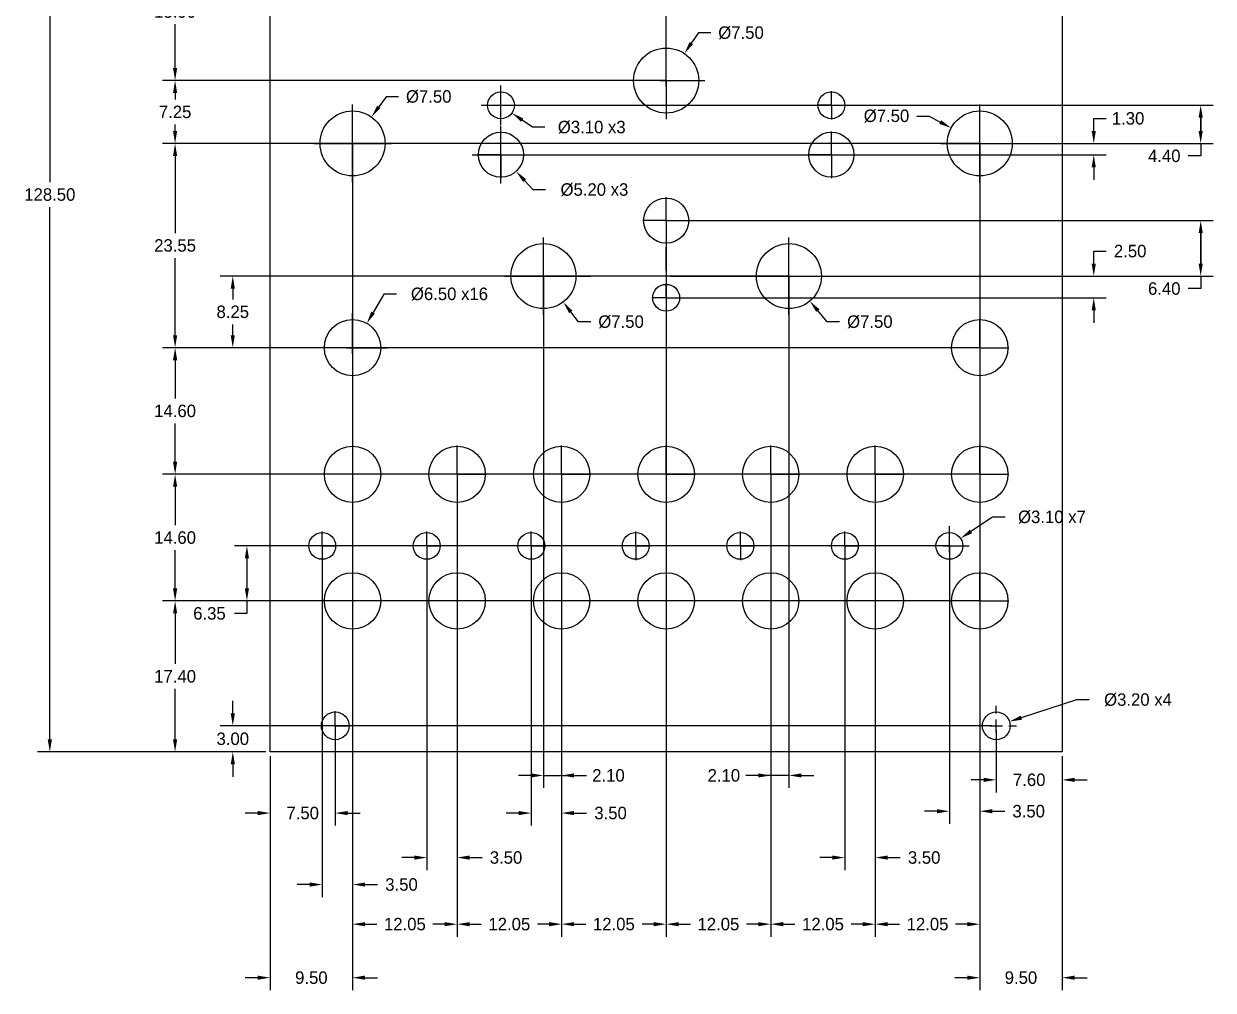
# Model space of a CAD drawing. Header units: millimetres. Extents: x -28 to 109, y -27 to 163.
# Drawn here: x -28.4 to 108.7, y -27.5 to 83.9 of the extents above; entities that cross this region are included whole.
import ezdxf

# ---------------------------------------------------------------- set-up
doc = ezdxf.new("R2010")
doc.units = ezdxf.units.MM
doc.header["$MEASUREMENT"] = 0
doc.header["$PDSIZE"] = -5
doc.layers.add('Dimensions', color=1, linetype='Continuous')
doc.layers.add('Panel', color=7, linetype='Continuous')
doc.dimstyles.get("Standard").update_dxf_attribs({"dimscale": 8, "dimtxt": 0.18, "dimasz": 0.18, "dimexe": 0.18, "dimexo": 0.0625, "dimgap": 0.09, "dimtad": 0, "dimtih": 1, "dimtoh": 1, "dimzin": 0, "dimdsep": 46, "dimtxsty": 'Standard', "dimcen": -0.09, "dimadec": 0, "dimazin": 0, "dimtfac": 1, "dimtdec": 4, "dimtofl": 0, "dimtmove": 0, "dimatfit": 3, "dimfxl": 1, "dimtolj": 1, "dimtzin": 0, "dimarcsym": 0})

# ---------------------------------------------------------------- blocks, each defined once
blk = doc.blocks.new('*D288')
at = {"layer": 'Defpoints', "color": 0}
for p in [(9.5, 70.15), (21.55, 32), (21.55, -19.87)]:
    blk.add_point(p, dxfattribs=at)
at = {"layer": 'Dimensions', "color": 0, "lineweight": -2}
for p, q in [((9.5, 69.65), (9.5, -21.31)), ((21.55, 31.5), (21.55, -21.31)), ((10.94, -19.87), (12.29, -19.87)), ((20.11, -19.87), (18.77, -19.87))]:
    blk.add_line(p, q, dxfattribs=at)
at = {"layer": 'Dimensions', "color": 0}
for points in [[(10.94, -19.63), (10.94, -20.11), (9.5, -19.87)], [(20.11, -20.11), (20.11, -19.63), (21.55, -19.87)]]:
    blk.add_solid(points, dxfattribs=at)
at = {"layer": 'Dimensions', "color": 0, "insert": (15.53, -19.87), "char_height": 1.44, "attachment_point": 5}
blk.add_mtext('\\A1;12.05', dxfattribs=at)
blk = doc.blocks.new('*D293')
at = {"layer": 'Defpoints', "color": 0}
for p in [(81.8, 70.15), (69.75, 31.5), (81.8, -19.87)]:
    blk.add_point(p, dxfattribs=at)
at = {"layer": 'Dimensions', "color": 0, "lineweight": -2}
for p, q in [((81.8, 69.65), (81.8, -21.31)), ((69.75, 31), (69.75, -21.31)), ((71.19, -19.87), (72.54, -19.87)), ((80.36, -19.87), (79.02, -19.87))]:
    blk.add_line(p, q, dxfattribs=at)
at = {"layer": 'Dimensions', "color": 0}
for points in [[(71.19, -19.63), (71.19, -20.11), (69.75, -19.87)], [(80.36, -20.11), (80.36, -19.63), (81.8, -19.87)]]:
    blk.add_solid(points, dxfattribs=at)
at = {"layer": 'Dimensions', "color": 0, "insert": (75.78, -19.87), "char_height": 1.44, "attachment_point": 5}
blk.add_mtext('\\A1;12.05', dxfattribs=at)
blk = doc.blocks.new('*D295')
at = {"layer": 'Defpoints', "color": 0}
for p in [(21.55, 32), (18.05, 23.75), (21.55, -12.19)]:
    blk.add_point(p, dxfattribs=at)
at = {"layer": 'Dimensions', "color": 0, "lineweight": -2}
for p, q in [((21.55, 31.5), (21.55, -13.63)), ((18.05, 23.25), (18.05, -13.63)), ((16.61, -12.19), (15.17, -12.19)), ((22.99, -12.19), (24.43, -12.19))]:
    blk.add_line(p, q, dxfattribs=at)
at = {"layer": 'Dimensions', "color": 0}
for points in [[(16.61, -12.43), (16.61, -11.95), (18.05, -12.19)], [(22.99, -11.95), (22.99, -12.43), (21.55, -12.19)]]:
    blk.add_solid(points, dxfattribs=at)
at = {"layer": 'Dimensions', "color": 0, "insert": (27.19, -12.19), "char_height": 1.44, "attachment_point": 5}
blk.add_mtext('\\A1;3.50', dxfattribs=at)
blk = doc.blocks.new('*D296')
at = {"layer": 'Defpoints', "color": 0}
for p in [(30.1, 23.75), (33.6, 17.4), (33.6, -7.06)]:
    blk.add_point(p, dxfattribs=at)
at = {"layer": 'Dimensions', "color": 0, "lineweight": -2}
for p, q in [((30.1, 23.25), (30.1, -8.5)), ((33.6, 16.9), (33.6, -8.5)), ((28.66, -7.06), (27.22, -7.06)), ((35.04, -7.06), (36.48, -7.06))]:
    blk.add_line(p, q, dxfattribs=at)
at = {"layer": 'Dimensions', "color": 0}
for points in [[(28.66, -7.3), (28.66, -6.82), (30.1, -7.06)], [(35.04, -6.82), (35.04, -7.3), (33.6, -7.06)]]:
    blk.add_solid(points, dxfattribs=at)
at = {"layer": 'Dimensions', "color": 0, "insert": (39.24, -7.06), "char_height": 1.44, "attachment_point": 5}
blk.add_mtext('\\A1;3.50', dxfattribs=at)
blk = doc.blocks.new('*D299')
at = {"layer": 'Defpoints', "color": 0}
for p in [(69.75, 32), (66.25, 23.75), (69.75, -12.19)]:
    blk.add_point(p, dxfattribs=at)
at = {"layer": 'Dimensions', "color": 0, "lineweight": -2}
for p, q in [((69.75, 31.5), (69.75, -13.63)), ((66.25, 23.25), (66.25, -13.63)), ((64.81, -12.19), (63.37, -12.19)), ((71.19, -12.19), (72.63, -12.19))]:
    blk.add_line(p, q, dxfattribs=at)
at = {"layer": 'Dimensions', "color": 0}
for points in [[(64.81, -12.43), (64.81, -11.95), (66.25, -12.19)], [(71.19, -11.95), (71.19, -12.43), (69.75, -12.19)]]:
    blk.add_solid(points, dxfattribs=at)
at = {"layer": 'Dimensions', "color": 0, "insert": (75.39, -12.19), "char_height": 1.44, "attachment_point": 5}
blk.add_mtext('\\A1;3.50', dxfattribs=at)
blk = doc.blocks.new('*D300')
at = {"layer": 'Defpoints', "color": 0}
for p in [(78.3, 23.75), (81.8, 0), (81.8, -6.85)]:
    blk.add_point(p, dxfattribs=at)
at = {"layer": 'Dimensions', "color": 0, "lineweight": -2}
for p, q in [((78.3, 23.25), (78.3, -8.29)), ((81.8, -0.5), (81.8, -8.29)), ((76.86, -6.85), (75.42, -6.85)), ((83.24, -6.85), (84.68, -6.85))]:
    blk.add_line(p, q, dxfattribs=at)
at = {"layer": 'Dimensions', "color": 0}
for points in [[(76.86, -7.09), (76.86, -6.61), (78.3, -6.85)], [(83.24, -6.61), (83.24, -7.09), (81.8, -6.85)]]:
    blk.add_solid(points, dxfattribs=at)
at = {"layer": 'Dimensions', "color": 0, "insert": (87.44, -6.85), "char_height": 1.44, "attachment_point": 5}
blk.add_mtext('\\A1;3.50', dxfattribs=at)
blk = doc.blocks.new('*D301')
at = {"layer": 'Defpoints', "color": 0}
for p in [(7.5, 3), (0, 0), (7.5, -7.06)]:
    blk.add_point(p, dxfattribs=at)
at = {"layer": 'Dimensions', "color": 0, "lineweight": -2}
for p, q in [((7.5, 2.5), (7.5, -8.5)), ((0, -0.5), (0, -8.5)), ((-1.44, -7.06), (-2.88, -7.06)), ((8.94, -7.06), (10.38, -7.06))]:
    blk.add_line(p, q, dxfattribs=at)
at = {"layer": 'Dimensions', "color": 0}
for points in [[(-1.44, -7.3), (-1.44, -6.82), (0, -7.06)], [(8.94, -6.82), (8.94, -7.3), (7.5, -7.06)]]:
    blk.add_solid(points, dxfattribs=at)
at = {"layer": 'Dimensions', "color": 0, "insert": (3.75, -7.06), "char_height": 1.44, "attachment_point": 5}
blk.add_mtext('\\A1;7.50', dxfattribs=at)
blk = doc.blocks.new('*D302')
at = {"layer": 'Defpoints', "color": 0}
for p in [(83.7, 3), (91.3, 0), (91.3, -3.23)]:
    blk.add_point(p, dxfattribs=at)
at = {"layer": 'Dimensions', "color": 0, "lineweight": -2}
for p, q in [((83.7, 2.5), (83.7, -4.67)), ((91.3, -0.5), (91.3, -4.67)), ((82.26, -3.23), (80.82, -3.23)), ((92.74, -3.23), (94.18, -3.23))]:
    blk.add_line(p, q, dxfattribs=at)
at = {"layer": 'Dimensions', "color": 0}
for points in [[(82.26, -3.47), (82.26, -2.99), (83.7, -3.23)], [(92.74, -2.99), (92.74, -3.47), (91.3, -3.23)]]:
    blk.add_solid(points, dxfattribs=at)
at = {"layer": 'Dimensions', "color": 0, "insert": (87.5, -3.23), "char_height": 1.44, "attachment_point": 5}
blk.add_mtext('\\A1;7.60', dxfattribs=at)
blk = doc.blocks.new('*D303')
at = {"layer": 'Defpoints', "color": 0}
for p in [(-4.31, 3), (83.7, 3), (0, 0)]:
    blk.add_point(p, dxfattribs=at)
at = {"layer": 'Dimensions', "color": 0, "lineweight": -2}
for p, q in [((-4.31, 4.44), (-4.31, 5.88)), ((83.2, 3), (-5.75, 3)), ((-0.5, 0), (-5.75, 0)), ((-4.31, -1.44), (-4.31, -2.88))]:
    blk.add_line(p, q, dxfattribs=at)
at = {"layer": 'Dimensions', "color": 0}
for points in [[(-4.55, 4.44), (-4.07, 4.44), (-4.31, 3)], [(-4.07, -1.44), (-4.55, -1.44), (-4.31, 0)]]:
    blk.add_solid(points, dxfattribs=at)
at = {"layer": 'Dimensions', "color": 0, "insert": (-4.31, 1.5), "char_height": 1.44, "attachment_point": 5}
blk.add_mtext('\\A1;3.00', dxfattribs=at)
blk = doc.blocks.new('*D304')
at = {"layer": 'Defpoints', "color": 0}
for p in [(81.8, 17.4), (-10.96, 0), (0, 0)]:
    blk.add_point(p, dxfattribs=at)
at = {"layer": 'Dimensions', "color": 0, "lineweight": -2}
for p, q in [((81.3, 17.4), (-12.4, 17.4)), ((-10.96, 15.96), (-10.96, 10.14)), ((-10.96, 1.44), (-10.96, 7.26)), ((-0.5, 0), (-12.4, 0))]:
    blk.add_line(p, q, dxfattribs=at)
at = {"layer": 'Dimensions', "color": 0}
for points in [[(-10.72, 15.96), (-11.2, 15.96), (-10.96, 17.4)], [(-11.2, 1.44), (-10.72, 1.44), (-10.96, 0)]]:
    blk.add_solid(points, dxfattribs=at)
at = {"layer": 'Dimensions', "color": 0, "insert": (-10.96, 8.7), "char_height": 1.44, "attachment_point": 5}
blk.add_mtext('\\A1;17.40', dxfattribs=at)
blk = doc.blocks.new('*D305')
at = {"layer": 'Defpoints', "color": 0}
for p in [(78.3, 23.75), (-2.68, 17.4), (81.8, 17.4)]:
    blk.add_point(p, dxfattribs=at)
at = {"layer": 'Dimensions', "color": 0, "lineweight": -2}
for p, q in [((77.8, 23.75), (-4.12, 23.75)), ((-2.68, 22.31), (-2.68, 18.84)), ((81.3, 17.4), (-4.12, 17.4)), ((-2.68, 17.4), (-2.68, 15.96)), ((-2.68, 15.96), (-4.12, 15.96))]:
    blk.add_line(p, q, dxfattribs=at)
at = {"layer": 'Dimensions', "color": 0}
for points in [[(-2.44, 22.31), (-2.92, 22.31), (-2.68, 23.75)], [(-2.92, 18.84), (-2.44, 18.84), (-2.68, 17.4)]]:
    blk.add_solid(points, dxfattribs=at)
at = {"layer": 'Dimensions', "color": 0, "insert": (-7, 15.96), "char_height": 1.44, "attachment_point": 5}
blk.add_mtext('\\A1;6.35', dxfattribs=at)
blk = doc.blocks.new('*D306')
at = {"layer": 'Defpoints', "color": 0}
for p in [(-10.96, 32), (81.8, 32), (81.8, 17.4)]:
    blk.add_point(p, dxfattribs=at)
at = {"layer": 'Dimensions', "color": 0, "lineweight": -2}
for p, q in [((81.3, 32), (-12.4, 32)), ((-10.96, 30.56), (-10.96, 26.14)), ((-10.96, 18.84), (-10.96, 23.26)), ((81.3, 17.4), (-12.4, 17.4))]:
    blk.add_line(p, q, dxfattribs=at)
at = {"layer": 'Dimensions', "color": 0}
for points in [[(-10.72, 30.56), (-11.2, 30.56), (-10.96, 32)], [(-11.2, 18.84), (-10.72, 18.84), (-10.96, 17.4)]]:
    blk.add_solid(points, dxfattribs=at)
at = {"layer": 'Dimensions', "color": 0, "insert": (-10.96, 24.7), "char_height": 1.44, "attachment_point": 5}
blk.add_mtext('\\A1;14.60', dxfattribs=at)
blk = doc.blocks.new('*D307')
at = {"layer": 'Defpoints', "color": 0}
for p in [(-10.96, 46.6), (81.8, 46.6), (81.8, 32)]:
    blk.add_point(p, dxfattribs=at)
at = {"layer": 'Dimensions', "color": 0, "lineweight": -2}
for p, q in [((81.3, 46.6), (-12.4, 46.6)), ((-10.96, 45.16), (-10.96, 40.74)), ((-10.96, 33.44), (-10.96, 37.86)), ((81.3, 32), (-12.4, 32))]:
    blk.add_line(p, q, dxfattribs=at)
at = {"layer": 'Dimensions', "color": 0}
for points in [[(-10.72, 45.16), (-11.2, 45.16), (-10.96, 46.6)], [(-11.2, 33.44), (-10.72, 33.44), (-10.96, 32)]]:
    blk.add_solid(points, dxfattribs=at)
at = {"layer": 'Dimensions', "color": 0, "insert": (-10.96, 39.3), "char_height": 1.44, "attachment_point": 5}
blk.add_mtext('\\A1;14.60', dxfattribs=at)
blk = doc.blocks.new('*D308')
at = {"layer": 'Defpoints', "color": 0}
for p in [(57.7, 54.85), (-4.31, 46.6), (81.8, 46.6)]:
    blk.add_point(p, dxfattribs=at)
at = {"layer": 'Dimensions', "color": 0, "lineweight": -2}
for p, q in [((57.2, 54.85), (-5.75, 54.85)), ((-4.31, 53.41), (-4.31, 52.16)), ((-4.31, 48.04), (-4.31, 49.28)), ((81.3, 46.6), (-5.75, 46.6))]:
    blk.add_line(p, q, dxfattribs=at)
at = {"layer": 'Dimensions', "color": 0}
for points in [[(-4.07, 53.41), (-4.55, 53.41), (-4.31, 54.85)], [(-4.55, 48.04), (-4.07, 48.04), (-4.31, 46.6)]]:
    blk.add_solid(points, dxfattribs=at)
at = {"layer": 'Dimensions', "color": 0, "insert": (-4.31, 50.73), "char_height": 1.44, "attachment_point": 5}
blk.add_mtext('\\A1;8.25', dxfattribs=at)
blk = doc.blocks.new('*D309')
at = {"layer": 'Defpoints', "color": 0}
for p in [(81.8, 70.15), (-10.96, 46.6), (81.8, 46.6)]:
    blk.add_point(p, dxfattribs=at)
at = {"layer": 'Dimensions', "color": 0, "lineweight": -2}
for p, q in [((81.3, 70.15), (-12.4, 70.15)), ((-10.96, 68.71), (-10.96, 59.81)), ((-10.96, 48.04), (-10.96, 56.94)), ((81.3, 46.6), (-12.4, 46.6))]:
    blk.add_line(p, q, dxfattribs=at)
at = {"layer": 'Dimensions', "color": 0}
for points in [[(-10.72, 68.71), (-11.2, 68.71), (-10.96, 70.15)], [(-11.2, 48.04), (-10.72, 48.04), (-10.96, 46.6)]]:
    blk.add_solid(points, dxfattribs=at)
at = {"layer": 'Dimensions', "color": 0, "insert": (-10.96, 58.38), "char_height": 1.44, "attachment_point": 5}
blk.add_mtext('\\A1;23.55', dxfattribs=at)
blk = doc.blocks.new('*D334')
at = {"layer": 'Defpoints', "color": 0}
for p in [(45.65, 77.4), (-10.96, 70.15), (81.8, 70.15)]:
    blk.add_point(p, dxfattribs=at)
at = {"layer": 'Dimensions', "color": 0, "lineweight": -2}
for p, q in [((45.15, 77.4), (-12.4, 77.4)), ((-10.96, 75.96), (-10.96, 75.22)), ((-10.96, 71.59), (-10.96, 72.34)), ((81.3, 70.15), (-12.4, 70.15))]:
    blk.add_line(p, q, dxfattribs=at)
at = {"layer": 'Dimensions', "color": 0}
for points in [[(-10.72, 75.96), (-11.2, 75.96), (-10.96, 77.4)], [(-11.2, 71.59), (-10.72, 71.59), (-10.96, 70.15)]]:
    blk.add_solid(points, dxfattribs=at)
at = {"layer": 'Dimensions', "color": 0, "insert": (-10.96, 73.78), "char_height": 1.44, "attachment_point": 5}
blk.add_mtext('\\A1;7.25', dxfattribs=at)
blk = doc.blocks.new('*D344')
at = {"layer": 'Defpoints', "color": 0}
for p in [(-25.4, 128.5), (0, 128.5), (0, 0)]:
    blk.add_point(p, dxfattribs=at)
at = {"layer": 'Dimensions', "color": 0, "lineweight": -2}
for p, q in [((-0.5, 128.5), (-26.84, 128.5)), ((-25.4, 127.06), (-25.4, 65.69)), ((-25.4, 1.44), (-25.4, 62.81)), ((-0.5, 0), (-26.84, 0))]:
    blk.add_line(p, q, dxfattribs=at)
at = {"layer": 'Dimensions', "color": 0}
for points in [[(-25.16, 127.06), (-25.64, 127.06), (-25.4, 128.5)], [(-25.64, 1.44), (-25.16, 1.44), (-25.4, 0)]]:
    blk.add_solid(points, dxfattribs=at)
at = {"layer": 'Dimensions', "color": 0, "insert": (-25.4, 64.25), "char_height": 1.44, "attachment_point": 5}
blk.add_mtext('\\A1;128.50', dxfattribs=at)
blk = doc.blocks.new('*D363')
at = {"layer": 'Defpoints', "color": 0}
for p in [(11.14, 49.41), (7.86, 43.79)]:
    blk.add_point(p, dxfattribs=at)
at = {"layer": 'Dimensions', "color": 0, "lineweight": -2}
for p, q in [((13.11, 52.78), (11.86, 50.65)), ((14.55, 52.78), (13.11, 52.78))]:
    blk.add_line(p, q, dxfattribs=at)
at = {"layer": 'Dimensions', "color": 0}
for p, q in [((9.5, 48.04), (9.5, 50.57)), ((9.5, 45.88), (9.5, 47.32)), ((8.06, 46.6), (5.53, 46.6)), ((8.78, 46.6), (10.22, 46.6)), ((10.94, 46.6), (13.47, 46.6)), ((9.5, 45.16), (9.5, 42.63))]:
    blk.add_line(p, q, dxfattribs=at)
blk.add_solid([(11.66, 50.77), (12.07, 50.53), (11.14, 49.41)], dxfattribs=at)
at = {"layer": 'Dimensions', "color": 0, "insert": (20.67, 52.78), "char_height": 1.44, "attachment_point": 5}
blk.add_mtext('\\A1;%%c6.50 x16', dxfattribs=at)
blk = doc.blocks.new('*D364')
at = {"layer": 'Defpoints', "color": 0}
for p in [(79.59, 24.61), (77.01, 22.89)]:
    blk.add_point(p, dxfattribs=at)
at = {"layer": 'Dimensions', "color": 0, "lineweight": -2}
for p, q in [((83.28, 27.07), (80.79, 25.41)), ((84.72, 27.07), (83.28, 27.07))]:
    blk.add_line(p, q, dxfattribs=at)
at = {"layer": 'Dimensions', "color": 0}
for p, q in [((78.3, 25.19), (78.3, 26.02)), ((76.86, 23.75), (76.03, 23.75)), ((77.58, 23.75), (79.02, 23.75)), ((78.3, 23.03), (78.3, 24.47)), ((79.74, 23.75), (80.57, 23.75)), ((78.3, 22.31), (78.3, 21.48))]:
    blk.add_line(p, q, dxfattribs=at)
blk.add_solid([(80.66, 25.61), (80.92, 25.21), (79.59, 24.61)], dxfattribs=at)
at = {"layer": 'Dimensions', "color": 0, "insert": (90.12, 27.07), "char_height": 1.44, "attachment_point": 5}
blk.add_mtext('\\A1;%%c3.10 x7', dxfattribs=at)
blk = doc.blocks.new('*D368')
at = {"layer": 'Defpoints', "color": 0}
for p in [(85.22, 3.49), (82.18, 2.51)]:
    blk.add_point(p, dxfattribs=at)
at = {"layer": 'Dimensions', "color": 0, "lineweight": -2}
for p, q in [((92.96, 6), (86.59, 3.94)), ((94.4, 6), (92.96, 6))]:
    blk.add_line(p, q, dxfattribs=at)
at = {"layer": 'Dimensions', "color": 0}
for p, q in [((83.7, 4.44), (83.7, 5.32)), ((82.26, 3), (81.38, 3)), ((82.98, 3), (84.42, 3)), ((83.7, 2.28), (83.7, 3.72)), ((85.14, 3), (86.02, 3)), ((83.7, 1.56), (83.7, 0.68))]:
    blk.add_line(p, q, dxfattribs=at)
blk.add_solid([(86.52, 4.17), (86.67, 3.71), (85.22, 3.49)], dxfattribs=at)
at = {"layer": 'Dimensions', "color": 0, "insert": (100.04, 6), "char_height": 1.44, "attachment_point": 5}
blk.add_mtext('\\A1;%%c3.20 x4', dxfattribs=at)
blk = doc.blocks.new('*D370')
at = {"layer": 'Defpoints', "color": 0}
for p in [(6, 23.75), (9.5, 3), (9.5, -15.3)]:
    blk.add_point(p, dxfattribs=at)
at = {"layer": 'Dimensions', "color": 0, "lineweight": -2}
for p, q in [((6, 23.25), (6, -16.74)), ((9.5, 2.5), (9.5, -16.74)), ((4.56, -15.3), (3.12, -15.3)), ((10.94, -15.3), (12.38, -15.3))]:
    blk.add_line(p, q, dxfattribs=at)
at = {"layer": 'Dimensions', "color": 0}
for points in [[(4.56, -15.54), (4.56, -15.06), (6, -15.3)], [(10.94, -15.06), (10.94, -15.54), (9.5, -15.3)]]:
    blk.add_solid(points, dxfattribs=at)
at = {"layer": 'Dimensions', "color": 0, "insert": (15.14, -15.3), "char_height": 1.44, "attachment_point": 5}
blk.add_mtext('\\A1;3.50', dxfattribs=at)
blk = doc.blocks.new('*D371')
at = {"layer": 'Defpoints', "color": 0}
for p in [(9.5, 17.4), (0, -0.5), (9.5, -26.04)]:
    blk.add_point(p, dxfattribs=at)
at = {"layer": 'Dimensions', "color": 0, "lineweight": -2}
for p, q in [((9.5, 16.9), (9.5, -27.48)), ((0, -1), (0, -27.48)), ((-1.44, -26.04), (-2.88, -26.04)), ((10.94, -26.04), (12.38, -26.04))]:
    blk.add_line(p, q, dxfattribs=at)
at = {"layer": 'Dimensions', "color": 0}
for points in [[(-1.44, -26.28), (-1.44, -25.8), (0, -26.04)], [(10.94, -25.8), (10.94, -26.28), (9.5, -26.04)]]:
    blk.add_solid(points, dxfattribs=at)
at = {"layer": 'Dimensions', "color": 0, "insert": (4.75, -26.04), "char_height": 1.44, "attachment_point": 5}
blk.add_mtext('\\A1;9.50', dxfattribs=at)
blk = doc.blocks.new('*D372')
at = {"layer": 'Defpoints', "color": 0}
for p in [(81.8, 17.4), (91.3, 0), (81.8, -26.04)]:
    blk.add_point(p, dxfattribs=at)
at = {"layer": 'Dimensions', "color": 0, "lineweight": -2}
for p, q in [((81.8, 16.9), (81.8, -27.48)), ((91.3, -0.5), (91.3, -27.48)), ((80.36, -26.04), (78.92, -26.04)), ((92.74, -26.04), (94.18, -26.04))]:
    blk.add_line(p, q, dxfattribs=at)
at = {"layer": 'Dimensions', "color": 0}
for points in [[(80.36, -26.28), (80.36, -25.8), (81.8, -26.04)], [(92.74, -25.8), (92.74, -26.28), (91.3, -26.04)]]:
    blk.add_solid(points, dxfattribs=at)
at = {"layer": 'Dimensions', "color": 0, "insert": (86.55, -26.04), "char_height": 1.44, "attachment_point": 5}
blk.add_mtext('\\A1;9.50', dxfattribs=at)
blk = doc.blocks.new('*D373')
at = {"layer": 'Defpoints', "color": 0}
for p in [(67.9, 93.3), (-10.96, 77.4), (45.65, 77.4)]:
    blk.add_point(p, dxfattribs=at)
at = {"layer": 'Dimensions', "color": 0, "lineweight": -2}
for p, q in [((67.4, 93.3), (-12.4, 93.3)), ((-10.96, 91.86), (-10.96, 86.79)), ((-10.96, 78.84), (-10.96, 83.91)), ((45.15, 77.4), (-12.4, 77.4))]:
    blk.add_line(p, q, dxfattribs=at)
at = {"layer": 'Dimensions', "color": 0}
for points in [[(-10.72, 91.86), (-11.2, 91.86), (-10.96, 93.3)], [(-11.2, 78.84), (-10.72, 78.84), (-10.96, 77.4)]]:
    blk.add_solid(points, dxfattribs=at)
at = {"layer": 'Dimensions', "color": 0, "insert": (-10.96, 85.35), "char_height": 1.44, "attachment_point": 5}
blk.add_mtext('\\A1;15.90', dxfattribs=at)
blk = doc.blocks.new('*D381')
at = {"layer": 'Defpoints', "color": 0}
for p in [(23.4, 148.89), (23.4, 93.3), (45.65, 77.4)]:
    blk.add_point(p, dxfattribs=at)
at = {"layer": 'Dimensions', "color": 0, "lineweight": -2}
for p, q in [((23.4, 93.8), (23.4, 150.33)), ((45.65, 77.9), (45.65, 150.33)), ((24.84, 148.89), (30.93, 148.89)), ((44.21, 148.89), (38.12, 148.89))]:
    blk.add_line(p, q, dxfattribs=at)
at = {"layer": 'Dimensions', "color": 0}
for points in [[(24.84, 149.13), (24.84, 148.65), (23.4, 148.89)], [(44.21, 148.65), (44.21, 149.13), (45.65, 148.89)]]:
    blk.add_solid(points, dxfattribs=at)
at = {"layer": 'Dimensions', "color": 0, "insert": (34.52, 148.89), "char_height": 1.44, "attachment_point": 5}
blk.add_mtext('\\A1;22.25', dxfattribs=at)
blk = doc.blocks.new('*D387')
at = {"layer": 'Defpoints', "color": 0}
for p in [(47.75, 80.51), (43.55, 74.29)]:
    blk.add_point(p, dxfattribs=at)
at = {"layer": 'Dimensions', "color": 0, "lineweight": -2}
for p, q in [((49.36, 82.9), (48.55, 81.7)), ((50.8, 82.9), (49.36, 82.9))]:
    blk.add_line(p, q, dxfattribs=at)
at = {"layer": 'Dimensions', "color": 0}
for p, q in [((45.65, 78.84), (45.65, 81.87)), ((44.21, 77.4), (41.18, 77.4)), ((44.93, 77.4), (46.37, 77.4)), ((45.65, 76.68), (45.65, 78.12)), ((47.09, 77.4), (50.12, 77.4)), ((45.65, 75.96), (45.65, 72.93))]:
    blk.add_line(p, q, dxfattribs=at)
blk.add_solid([(48.35, 81.84), (48.75, 81.57), (47.75, 80.51)], dxfattribs=at)
at = {"layer": 'Dimensions', "color": 0, "insert": (54.28, 82.9), "char_height": 1.44, "attachment_point": 5}
blk.add_mtext('\\A1;%%c7.50', dxfattribs=at)
blk = doc.blocks.new('*D392')
at = {"layer": 'Defpoints', "color": 0}
for p in [(81.8, 70.15), (94.94, 70.15), (26.6, 68.85)]:
    blk.add_point(p, dxfattribs=at)
at = {"layer": 'Dimensions', "color": 0, "lineweight": -2}
for p, q in [((94.94, 73.03), (96.38, 73.03)), ((94.94, 71.59), (94.94, 73.03)), ((82.3, 70.15), (96.38, 70.15)), ((27.1, 68.85), (96.38, 68.85)), ((94.94, 67.41), (94.94, 65.97))]:
    blk.add_line(p, q, dxfattribs=at)
at = {"layer": 'Dimensions', "color": 0}
for points in [[(94.7, 71.59), (95.18, 71.59), (94.94, 70.15)], [(95.18, 67.41), (94.7, 67.41), (94.94, 68.85)]]:
    blk.add_solid(points, dxfattribs=at)
at = {"layer": 'Dimensions', "color": 0, "insert": (98.9, 73.03), "char_height": 1.44, "attachment_point": 5}
blk.add_mtext('\\A1;1.30', dxfattribs=at)
blk = doc.blocks.new('*D393')
at = {"layer": 'Defpoints', "color": 0}
for p in [(26.6, 74.55), (81.8, 70.15), (107.27, 70.15)]:
    blk.add_point(p, dxfattribs=at)
at = {"layer": 'Dimensions', "color": 0, "lineweight": -2}
for p, q in [((27.1, 74.55), (108.71, 74.55)), ((107.27, 73.11), (107.27, 71.59)), ((107.27, 71.59), (107.27, 73.11)), ((82.3, 70.15), (108.71, 70.15)), ((107.27, 70.15), (107.27, 68.71)), ((107.27, 68.71), (105.83, 68.71))]:
    blk.add_line(p, q, dxfattribs=at)
at = {"layer": 'Dimensions', "color": 0}
for points in [[(107.51, 73.11), (107.03, 73.11), (107.27, 74.55)], [(107.03, 71.59), (107.51, 71.59), (107.27, 70.15)]]:
    blk.add_solid(points, dxfattribs=at)
at = {"layer": 'Dimensions', "color": 0, "insert": (103.07, 68.71), "char_height": 1.44, "attachment_point": 5}
blk.add_mtext('\\A1;4.40', dxfattribs=at)
blk = doc.blocks.new('*D397')
at = {"layer": 'Defpoints', "color": 0}
for p in [(21.55, 32), (33.6, 32), (33.6, -19.87)]:
    blk.add_point(p, dxfattribs=at)
at = {"layer": 'Dimensions', "color": 0, "lineweight": -2}
for p, q in [((21.55, 31.5), (21.55, -21.31)), ((33.6, 31.5), (33.6, -21.31)), ((22.99, -19.87), (24.34, -19.87)), ((32.16, -19.87), (30.82, -19.87))]:
    blk.add_line(p, q, dxfattribs=at)
at = {"layer": 'Dimensions', "color": 0}
for points in [[(22.99, -19.63), (22.99, -20.11), (21.55, -19.87)], [(32.16, -20.11), (32.16, -19.63), (33.6, -19.87)]]:
    blk.add_solid(points, dxfattribs=at)
at = {"layer": 'Dimensions', "color": 0, "insert": (27.57, -19.87), "char_height": 1.44, "attachment_point": 5}
blk.add_mtext('\\A1;12.05', dxfattribs=at)
blk = doc.blocks.new('*D400')
at = {"layer": 'Defpoints', "color": 0}
for p in [(57.7, 32), (69.75, 32), (69.75, -19.87)]:
    blk.add_point(p, dxfattribs=at)
at = {"layer": 'Dimensions', "color": 0, "lineweight": -2}
for p, q in [((57.7, 31.5), (57.7, -21.31)), ((69.75, 31.5), (69.75, -21.31)), ((59.14, -19.87), (60.48, -19.87)), ((68.31, -19.87), (66.97, -19.87))]:
    blk.add_line(p, q, dxfattribs=at)
at = {"layer": 'Dimensions', "color": 0}
for points in [[(59.14, -19.63), (59.14, -20.11), (57.7, -19.87)], [(68.31, -20.11), (68.31, -19.63), (69.75, -19.87)]]:
    blk.add_solid(points, dxfattribs=at)
at = {"layer": 'Dimensions', "color": 0, "insert": (63.73, -19.87), "char_height": 1.44, "attachment_point": 5}
blk.add_mtext('\\A1;12.05', dxfattribs=at)
blk = doc.blocks.new('*D401')
at = {"layer": 'Defpoints', "color": 0}
for p in [(31.5, 54.85), (33.6, 32), (33.6, -2.72)]:
    blk.add_point(p, dxfattribs=at)
at = {"layer": 'Dimensions', "color": 0, "lineweight": -2}
for p, q in [((31.5, 54.35), (31.5, -4.16)), ((33.6, 31.5), (33.6, -4.16)), ((30.06, -2.72), (28.62, -2.72)), ((31.5, -2.72), (36.48, -2.72))]:
    blk.add_line(p, q, dxfattribs=at)
at = {"layer": 'Dimensions', "color": 0}
for points in [[(30.06, -2.96), (30.06, -2.48), (31.5, -2.72)], [(35.04, -2.48), (35.04, -2.96), (33.6, -2.72)]]:
    blk.add_solid(points, dxfattribs=at)
at = {"layer": 'Dimensions', "color": 0, "insert": (39, -2.72), "char_height": 1.44, "attachment_point": 5}
blk.add_mtext('\\A1;2.10', dxfattribs=at)
blk = doc.blocks.new('*D402')
at = {"layer": 'Defpoints', "color": 0}
for p in [(59.8, 54.85), (57.7, 32), (57.7, -2.72)]:
    blk.add_point(p, dxfattribs=at)
at = {"layer": 'Dimensions', "color": 0, "lineweight": -2}
for p, q in [((59.8, 54.35), (59.8, -4.16)), ((57.7, 31.5), (57.7, -4.16)), ((59.8, -2.72), (54.82, -2.72)), ((61.24, -2.72), (62.68, -2.72))]:
    blk.add_line(p, q, dxfattribs=at)
at = {"layer": 'Dimensions', "color": 0}
for points in [[(56.26, -2.96), (56.26, -2.48), (57.7, -2.72)], [(61.24, -2.48), (61.24, -2.96), (59.8, -2.72)]]:
    blk.add_solid(points, dxfattribs=at)
at = {"layer": 'Dimensions', "color": 0, "insert": (52.3, -2.72), "char_height": 1.44, "attachment_point": 5}
blk.add_mtext('\\A1;2.10', dxfattribs=at)
blk = doc.blocks.new('*D407')
at = {"layer": 'Defpoints', "color": 0}
for p in [(45.65, 61.2), (33.6, 32), (45.65, -19.87)]:
    blk.add_point(p, dxfattribs=at)
at = {"layer": 'Dimensions', "color": 0, "lineweight": -2}
for p, q in [((45.65, 60.7), (45.65, -21.31)), ((33.6, 31.5), (33.6, -21.31)), ((35.04, -19.87), (36.38, -19.87)), ((44.21, -19.87), (42.87, -19.87))]:
    blk.add_line(p, q, dxfattribs=at)
at = {"layer": 'Dimensions', "color": 0}
for points in [[(35.04, -19.63), (35.04, -20.11), (33.6, -19.87)], [(44.21, -20.11), (44.21, -19.63), (45.65, -19.87)]]:
    blk.add_solid(points, dxfattribs=at)
at = {"layer": 'Dimensions', "color": 0, "insert": (39.62, -19.87), "char_height": 1.44, "attachment_point": 5}
blk.add_mtext('\\A1;12.05', dxfattribs=at)
blk = doc.blocks.new('*D408')
at = {"layer": 'Defpoints', "color": 0}
for p in [(45.65, 54.85), (57.7, 32), (45.65, -19.87)]:
    blk.add_point(p, dxfattribs=at)
at = {"layer": 'Dimensions', "color": 0, "lineweight": -2}
for p, q in [((45.65, 54.35), (45.65, -21.31)), ((57.7, 31.5), (57.7, -21.31)), ((47.09, -19.87), (48.44, -19.87)), ((56.26, -19.87), (54.91, -19.87))]:
    blk.add_line(p, q, dxfattribs=at)
at = {"layer": 'Dimensions', "color": 0}
for points in [[(47.09, -19.63), (47.09, -20.11), (45.65, -19.87)], [(56.26, -20.11), (56.26, -19.63), (57.7, -19.87)]]:
    blk.add_solid(points, dxfattribs=at)
at = {"layer": 'Dimensions', "color": 0, "insert": (51.67, -19.87), "char_height": 1.44, "attachment_point": 5}
blk.add_mtext('\\A1;12.05', dxfattribs=at)
blk = doc.blocks.new('*D414')
at = {"layer": 'Defpoints', "color": 0}
for p in [(25.33, 75.44), (27.87, 73.66)]:
    blk.add_point(p, dxfattribs=at)
at = {"layer": 'Dimensions', "color": 0}
for p, q in [((26.6, 72.28), (26.6, 76.82)), ((24.33, 74.55), (28.87, 74.55))]:
    blk.add_line(p, q, dxfattribs=at)
at = {"layer": 'Dimensions', "color": 0, "lineweight": -2}
for p, q in [((30.23, 72.01), (29.05, 72.84)), ((31.67, 72.01), (30.23, 72.01))]:
    blk.add_line(p, q, dxfattribs=at)
at = {"layer": 'Dimensions', "color": 0}
blk.add_solid([(29.19, 73.03), (28.91, 72.64), (27.87, 73.66)], dxfattribs=at)
at = {"layer": 'Dimensions', "color": 0, "insert": (37.07, 72.01), "char_height": 1.44, "attachment_point": 5}
blk.add_mtext('\\A1;%%c3.10 x3', dxfattribs=at)
blk = doc.blocks.new('*D415')
at = {"layer": 'Defpoints', "color": 0}
for p in [(24.84, 70.77), (28.36, 66.93)]:
    blk.add_point(p, dxfattribs=at)
at = {"layer": 'Dimensions', "color": 0}
for p, q in [((26.6, 65.53), (26.6, 72.17)), ((23.28, 68.85), (29.92, 68.85))]:
    blk.add_line(p, q, dxfattribs=at)
at = {"layer": 'Dimensions', "color": 0, "lineweight": -2}
for p, q in [((30.3, 64.81), (29.33, 65.87)), ((31.74, 64.81), (30.3, 64.81))]:
    blk.add_line(p, q, dxfattribs=at)
at = {"layer": 'Dimensions', "color": 0}
blk.add_solid([(29.51, 66.03), (29.15, 65.71), (28.36, 66.93)], dxfattribs=at)
at = {"layer": 'Dimensions', "color": 0, "insert": (37.38, 64.81), "char_height": 1.44, "attachment_point": 5}
blk.add_mtext('\\A1;%%c5.20 x3', dxfattribs=at)
blk = doc.blocks.new('*D416')
at = {"layer": 'Defpoints', "color": 0}
for p in [(11.69, 73.2), (7.31, 67.1)]:
    blk.add_point(p, dxfattribs=at)
at = {"layer": 'Dimensions', "color": 0, "lineweight": -2}
for p, q in [((13.36, 75.54), (12.53, 74.37)), ((14.8, 75.54), (13.36, 75.54))]:
    blk.add_line(p, q, dxfattribs=at)
at = {"layer": 'Dimensions', "color": 0}
for p, q in [((9.5, 65.68), (9.5, 74.62)), ((5.03, 70.15), (13.97, 70.15))]:
    blk.add_line(p, q, dxfattribs=at)
blk.add_solid([(12.33, 74.51), (12.72, 74.23), (11.69, 73.2)], dxfattribs=at)
at = {"layer": 'Dimensions', "color": 0, "insert": (18.28, 75.54), "char_height": 1.44, "attachment_point": 5}
blk.add_mtext('\\A1;%%c7.50', dxfattribs=at)
blk = doc.blocks.new('*D417')
at = {"layer": 'Defpoints', "color": 0}
for p in [(78.5, 71.94), (85.1, 68.36)]:
    blk.add_point(p, dxfattribs=at)
at = {"layer": 'Dimensions', "color": 0}
for p, q in [((81.8, 65.68), (81.8, 74.62)), ((77.33, 70.15), (86.27, 70.15))]:
    blk.add_line(p, q, dxfattribs=at)
at = {"layer": 'Dimensions', "color": 0, "lineweight": -2}
for p, q in [((74.53, 73.31), (75.97, 73.31)), ((75.97, 73.31), (77.24, 72.62))]:
    blk.add_line(p, q, dxfattribs=at)
at = {"layer": 'Dimensions', "color": 0}
blk.add_solid([(77.12, 72.41), (77.35, 72.83), (78.5, 71.94)], dxfattribs=at)
at = {"layer": 'Dimensions', "color": 0, "insert": (71.05, 73.31), "char_height": 1.44, "attachment_point": 5}
blk.add_mtext('\\A1;%%c7.50', dxfattribs=at)
blk = doc.blocks.new('*D418')
at = {"layer": 'Defpoints', "color": 0}
for p in [(29.22, 57.83), (33.78, 51.87)]:
    blk.add_point(p, dxfattribs=at)
at = {"layer": 'Dimensions', "color": 0}
for p, q in [((31.5, 50.38), (31.5, 59.32)), ((27.03, 54.85), (35.97, 54.85))]:
    blk.add_line(p, q, dxfattribs=at)
at = {"layer": 'Dimensions', "color": 0, "lineweight": -2}
for p, q in [((35.53, 49.58), (34.65, 50.73)), ((36.97, 49.58), (35.53, 49.58))]:
    blk.add_line(p, q, dxfattribs=at)
at = {"layer": 'Dimensions', "color": 0}
blk.add_solid([(34.84, 50.87), (34.46, 50.58), (33.78, 51.87)], dxfattribs=at)
at = {"layer": 'Dimensions', "color": 0, "insert": (40.45, 49.58), "char_height": 1.44, "attachment_point": 5}
blk.add_mtext('\\A1;%%c7.50', dxfattribs=at)
blk = doc.blocks.new('*D419')
at = {"layer": 'Defpoints', "color": 0}
for p in [(57.39, 57.73), (62.21, 51.97)]:
    blk.add_point(p, dxfattribs=at)
at = {"layer": 'Dimensions', "color": 0}
for p, q in [((59.8, 50.38), (59.8, 59.32)), ((55.33, 54.85), (64.27, 54.85))]:
    blk.add_line(p, q, dxfattribs=at)
at = {"layer": 'Dimensions', "color": 0, "lineweight": -2}
for p, q in [((64.21, 49.58), (63.13, 50.87)), ((65.65, 49.58), (64.21, 49.58))]:
    blk.add_line(p, q, dxfattribs=at)
at = {"layer": 'Dimensions', "color": 0}
blk.add_solid([(63.32, 51.02), (62.95, 50.72), (62.21, 51.97)], dxfattribs=at)
at = {"layer": 'Dimensions', "color": 0, "insert": (69.13, 49.58), "char_height": 1.44, "attachment_point": 5}
blk.add_mtext('\\A1;%%c7.50', dxfattribs=at)
blk = doc.blocks.new('*D420')
at = {"layer": 'Defpoints', "color": 0}
for p in [(45.65, 54.85), (94.94, 54.85), (45.65, 52.35)]:
    blk.add_point(p, dxfattribs=at)
at = {"layer": 'Dimensions', "color": 0, "lineweight": -2}
for p, q in [((94.94, 57.73), (96.38, 57.73)), ((94.94, 56.29), (94.94, 57.73)), ((46.15, 54.85), (96.38, 54.85)), ((46.15, 52.35), (96.38, 52.35)), ((94.94, 50.91), (94.94, 49.47))]:
    blk.add_line(p, q, dxfattribs=at)
at = {"layer": 'Dimensions', "color": 0}
for points in [[(94.7, 56.29), (95.18, 56.29), (94.94, 54.85)], [(95.18, 50.91), (94.7, 50.91), (94.94, 52.35)]]:
    blk.add_solid(points, dxfattribs=at)
at = {"layer": 'Dimensions', "color": 0, "insert": (99.14, 57.73), "char_height": 1.44, "attachment_point": 5}
blk.add_mtext('\\A1;2.50', dxfattribs=at)
blk = doc.blocks.new('*D421')
at = {"layer": 'Defpoints', "color": 0}
for p in [(45.65, 61.25), (45.65, 54.85), (107.27, 54.85)]:
    blk.add_point(p, dxfattribs=at)
at = {"layer": 'Dimensions', "color": 0, "lineweight": -2}
for p, q in [((46.15, 61.25), (108.71, 61.25)), ((107.27, 59.81), (107.27, 56.29)), ((107.27, 56.29), (107.27, 59.81)), ((46.15, 54.85), (108.71, 54.85)), ((107.27, 54.85), (107.27, 53.41)), ((107.27, 53.41), (105.83, 53.41))]:
    blk.add_line(p, q, dxfattribs=at)
at = {"layer": 'Dimensions', "color": 0}
for points in [[(107.51, 59.81), (107.03, 59.81), (107.27, 61.25)], [(107.03, 56.29), (107.51, 56.29), (107.27, 54.85)]]:
    blk.add_solid(points, dxfattribs=at)
at = {"layer": 'Dimensions', "color": 0, "insert": (103.07, 53.41), "char_height": 1.44, "attachment_point": 5}
blk.add_mtext('\\A1;6.40', dxfattribs=at)

msp = doc.modelspace()

# ---------------------------------------------------------------- linework, layer by layer
at = {"layer": 'Dimensions'}
for p, q in [((45.65, 77.4), (45.65, 80.74)), ((45.65, 77.4), (42.31, 77.4)), ((45.65, 77.4), (48.99, 77.4)), ((45.65, 77.4), (45.65, 74.06)), ((64.7, 74.55), (64.7, 76.19)), ((64.7, 74.55), (63.06, 74.55)), ((64.7, 74.55), (66.34, 74.55)), ((64.7, 74.55), (64.7, 72.91)), ((9.5, 70.15), (9.5, 73.49)), ((81.8, 70.15), (81.8, 73.49)), ((26.6, 68.85), (26.6, 71.54)), ((64.7, 68.85), (64.7, 71.54)), ((9.5, 70.15), (6.16, 70.15)), ((9.5, 70.15), (12.84, 70.15)), ((9.5, 70.15), (9.5, 66.81)), ((81.8, 70.15), (78.46, 70.15)), ((81.8, 70.15), (85.14, 70.15)), ((81.8, 70.15), (81.8, 66.81)), ((26.6, 68.85), (23.91, 68.85)), ((26.6, 68.85), (29.29, 68.85)), ((26.6, 68.85), (26.6, 66.16)), ((64.7, 68.85), (62.01, 68.85)), ((64.7, 68.85), (67.39, 68.85)), ((64.7, 68.85), (64.7, 66.16)), ((45.65, 61.25), (45.65, 63.94)), ((45.65, 61.25), (42.96, 61.25)), ((45.65, 61.25), (48.34, 61.25)), ((45.65, 61.25), (45.65, 58.56)), ((45.65, 61.2), (45.65, 59.56)), ((31.5, 54.85), (31.5, 58.69)), ((45.65, 55.5), (45.65, 58.19)), ((59.8, 54.85), (59.8, 58.69)), ((31.5, 54.85), (27.66, 54.85)), ((33.6, 54.85), (30.26, 54.85)), ((31.5, 54.85), (35.34, 54.85)), ((31.5, 54.85), (31.5, 51.01)), ((33.6, 54.85), (36.94, 54.85)), ((45.65, 55.5), (45.65, 52.81)), ((57.7, 54.85), (54.36, 54.85)), ((59.8, 54.85), (55.96, 54.85)), ((57.7, 54.85), (61.04, 54.85)), ((59.8, 54.85), (63.64, 54.85)), ((59.8, 54.85), (59.8, 51.01)), ((45.65, 52.35), (45.65, 53.99)), ((45.65, 52.35), (44.01, 52.35)), ((45.65, 52.35), (47.29, 52.35)), ((45.65, 52.35), (45.65, 50.71)), ((9.5, 46.6), (9.5, 49.94)), ((81.8, 46.6), (81.8, 49.94)), ((9.5, 46.6), (6.16, 46.6)), ((9.5, 46.6), (12.84, 46.6)), ((9.5, 46.6), (9.5, 43.26)), ((81.8, 46.6), (78.46, 46.6)), ((81.8, 46.6), (85.14, 46.6)), ((81.8, 46.6), (81.8, 43.26)), ((21.55, 32), (21.55, 35.34)), ((33.6, 32), (33.6, 35.34)), ((45.65, 32), (45.65, 35.34)), ((57.7, 32), (57.7, 35.34)), ((69.75, 32), (69.75, 35.34)), ((81.8, 32), (81.8, 35.34)), ((21.55, 32), (18.21, 32)), ((21.55, 32), (24.89, 32)), ((21.55, 32), (21.55, 28.66)), ((33.6, 32), (30.26, 32)), ((33.6, 32), (36.94, 32)), ((33.6, 32), (33.6, 28.66)), ((45.65, 32), (42.31, 32)), ((45.65, 32), (48.99, 32)), ((45.65, 32), (45.65, 28.66)), ((57.7, 32), (54.36, 32)), ((57.7, 32), (61.04, 32)), ((57.7, 32), (57.7, 28.66)), ((69.75, 32), (66.41, 32)), ((69.75, 32), (73.09, 32)), ((69.75, 32), (69.75, 28.66)), ((81.8, 32), (78.46, 32)), ((81.8, 32), (85.14, 32)), ((81.8, 32), (81.8, 28.66)), ((6, 23.75), (6, 25.39)), ((18.05, 23.75), (18.05, 25.39)), ((30.1, 23.75), (30.1, 25.39)), ((42.15, 23.75), (42.15, 25.39)), ((54.2, 23.75), (54.2, 25.39)), ((66.25, 23.75), (66.25, 25.39)), ((78.3, 23.75), (78.3, 25.39)), ((6, 23.75), (4.36, 23.75)), ((6, 23.75), (7.64, 23.75)), ((6, 23.75), (6, 22.11)), ((18.05, 23.75), (16.41, 23.75)), ((18.05, 23.75), (19.69, 23.75)), ((18.05, 23.75), (18.05, 22.11)), ((30.1, 23.75), (28.46, 23.75)), ((30.1, 23.75), (31.74, 23.75)), ((30.1, 23.75), (30.1, 22.11)), ((42.15, 23.75), (40.51, 23.75)), ((42.15, 23.75), (43.79, 23.75)), ((42.15, 23.75), (42.15, 22.11)), ((54.2, 23.75), (52.56, 23.75)), ((54.2, 23.75), (55.84, 23.75)), ((54.2, 23.75), (54.2, 22.11)), ((66.25, 23.75), (64.61, 23.75)), ((66.25, 23.75), (67.89, 23.75)), ((66.25, 23.75), (66.25, 22.11)), ((78.3, 23.75), (76.66, 23.75)), ((78.3, 23.75), (79.94, 23.75)), ((78.3, 23.75), (78.3, 22.11)), ((81.8, 17.4), (81.8, 20.74)), ((81.8, 17.4), (78.46, 17.4)), ((81.8, 17.4), (85.14, 17.4)), ((81.8, 17.4), (81.8, 14.06)), ((7.5, 3), (7.5, 4.69)), ((7.5, 3), (5.81, 3)), ((7.5, 3), (9.19, 3)), ((7.5, 3), (7.5, 1.31))]:
    msp.add_line(p, q, dxfattribs=at)
at = {"layer": 'Panel', "color": 0}
msp.add_lwpolyline([(0, 0), (0, 128.5), (91.3, 128.5), (91.3, 0)], close=True, dxfattribs=at)
at = {"layer": 'Panel'}
for centre, radius in [((45.65, 77.4), 3.75), ((26.6, 74.55), 1.55), ((64.7, 74.55), 1.55), ((9.5, 70.15), 3.75), ((81.8, 70.15), 3.75), ((26.6, 68.85), 2.6), ((64.7, 68.85), 2.6), ((45.65, 61.25), 2.6), ((31.5, 54.85), 3.75), ((59.8, 54.85), 3.75), ((45.65, 52.35), 1.55), ((9.5, 46.6), 3.25), ((81.8, 46.6), 3.25), ((9.5, 32), 3.25), ((21.55, 32), 3.25), ((33.6, 32), 3.25), ((45.65, 32), 3.25), ((57.7, 32), 3.25), ((69.75, 32), 3.25), ((81.8, 32), 3.25), ((6, 23.75), 1.55), ((18.05, 23.75), 1.55), ((30.1, 23.75), 1.55), ((42.15, 23.75), 1.55), ((54.2, 23.75), 1.55), ((66.25, 23.75), 1.55), ((78.3, 23.75), 1.55), ((9.5, 17.4), 3.25), ((21.55, 17.4), 3.25), ((33.6, 17.4), 3.25), ((45.65, 17.4), 3.25), ((57.7, 17.4), 3.25), ((69.75, 17.4), 3.25), ((81.8, 17.4), 3.25), ((7.5, 3), 1.6), ((83.7, 3), 1.6)]:
    msp.add_circle(centre, radius, dxfattribs=at)

# ---------------------------------------------------------------- dimensions: what is measured, and where the dimension line sits
at = {"layer": 'Dimensions'}
for base, p1, p2, picture, middle in [((23.4, 148.895), (45.65, 77.4), (23.4, 93.3), '*D381', (34.525, 148.895)), ((21.55, -19.869), (9.5, 70.15), (21.55, 32), '*D288', (15.525, -19.869)), ((81.8, -19.869), (69.75, 31.5), (81.8, 70.15), '*D293', (75.775, -19.869)), ((21.55, -12.186), (18.05, 23.75), (21.55, 32), '*D295', (27.19, -12.186)), ((69.75, -12.186), (66.25, 23.75), (69.75, 32), '*D299', (75.39, -12.186)), ((9.5, -15.301), (6, 23.75), (9.5, 3), '*D370', (15.14, -15.301)), ((33.6, -7.063), (30.1, 23.75), (33.6, 17.4), '*D296', (39.24, -7.063)), ((81.8, -6.855), (78.3, 23.75), (81.8, 0), '*D300', (87.44, -6.855)), ((9.5, -26.043), (0, -0.5), (9.5, 17.4), '*D371', (4.75, -26.043)), ((81.8, -26.043), (91.3, 0), (81.8, 17.4), '*D372', (86.55, -26.043)), ((7.5, -7.063), (0, 0), (7.5, 3), '*D301', (3.75, -7.063)), ((91.3, -3.225), (83.7, 3), (91.3, 0), '*D302', (87.5, -3.225))]:
    dim = msp.add_linear_dim(base=base, p1=p1, p2=p2, dimstyle='Standard', dxfattribs=at)
    dim.commit()
    dim.dimension.update_dxf_attribs({"geometry": picture, "text_midpoint": middle})
for base, p1, p2, picture, middle in [((-25.404, 128.5), (0, 0), (0, 128.5), '*D344', (-25.404, 64.25)), ((-10.962, 77.4), (67.9, 93.3), (45.65, 77.4), '*D373', (-10.962, 85.35)), ((-10.962, 70.15), (45.65, 77.4), (81.8, 70.15), '*D334', (-10.962, 73.775)), ((-10.962, 46.6), (81.8, 70.15), (81.8, 46.6), '*D309', (-10.962, 58.375)), ((-4.314, 46.6), (57.7, 54.85), (81.8, 46.6), '*D308', (-4.314, 50.725)), ((-10.962, 46.6), (81.8, 32), (81.8, 46.6), '*D307', (-10.962, 39.3)), ((-10.962, 32), (81.8, 17.4), (81.8, 32), '*D306', (-10.962, 24.7)), ((-2.683, 17.4), (78.3, 23.75), (81.8, 17.4), '*D305', (-7.003, 15.96)), ((-10.962, 0), (81.8, 17.4), (0, 0), '*D304', (-10.962, 8.7)), ((-4.314, 3), (0, 0), (83.7, 3), '*D303', (-4.314, 1.5))]:
    dim = msp.add_linear_dim(base=base, p1=p1, p2=p2, angle=90, dimstyle='Standard', dxfattribs=at)
    dim.commit()
    dim.dimension.update_dxf_attribs({"geometry": picture, "text_midpoint": middle})
for p1, p2, picture, middle in [((43.552, 74.292), (47.748, 80.508), '*D387', (54.279, 82.895)), ((7.314, 67.103), (11.686, 73.197), '*D416', (18.284, 75.537)), ((85.097, 68.363), (78.503, 71.937), '*D417', (71.051, 73.31)), ((29.222, 57.829), (33.778, 51.871), '*D418', (40.447, 49.583)), ((57.393, 57.726), (62.207, 51.974), '*D419', (69.128, 49.583))]:
    dim = msp.add_diameter_dim_2p(p1=p1, p2=p2, dimstyle='Standard', dxfattribs=at)
    dim.commit()
    dim.dimension.update_dxf_attribs({"geometry": picture, "text_midpoint": middle, "dimtype": 163})
for p1, p2, override, picture, middle in [((25.33, 75.439), (27.87, 73.661), {"dimpost": ' x3'}, '*D414', (37.069, 72.01)), ((24.843, 70.767), (28.357, 66.933), {"dimpost": ' x3'}, '*D415', (37.383, 64.81)), ((7.862, 43.793), (11.138, 49.407), {"dimpost": ' x16'}, '*D363', (20.666, 52.777)), ((77.01, 22.891), (79.59, 24.609), {"dimpost": ' x7'}, '*D364', (90.121, 27.068)), ((82.178, 2.506), (85.222, 3.494), {"dimpost": ' x4'}, '*D368', (100.038, 6.003))]:
    dim = msp.add_diameter_dim_2p(p1=p1, p2=p2, dimstyle='Standard', override=override, dxfattribs=at)
    dim.commit()
    dim.dimension.update_dxf_attribs({"geometry": picture, "text_midpoint": middle, "dimtype": 163})
for base, p1, p2, picture, middle in [((107.272, 70.15), (26.6, 74.55), (81.8, 70.15), '*D393', (103.072, 68.71)), ((94.944, 70.15), (26.6, 68.85), (81.8, 70.15), '*D392', (98.904, 73.03)), ((107.272, 54.85), (45.65, 61.25), (45.65, 54.85), '*D421', (103.072, 53.41)), ((94.944, 54.85), (45.65, 52.35), (45.65, 54.85), '*D420', (99.144, 57.73))]:
    dim = msp.add_linear_dim(base=base, p1=p1, p2=p2, angle=90, dimstyle='Standard', override={"dimlfac": 1}, dxfattribs=at)
    dim.commit()
    dim.dimension.update_dxf_attribs({"geometry": picture, "text_midpoint": middle})
for base, p1, p2, picture, middle in [((45.65, -19.869), (33.6, 32), (45.65, 61.2), '*D407', (39.625, -19.869)), ((33.6, -2.724), (31.5, 54.85), (33.6, 32), '*D401', (39, -2.724)), ((45.65, -19.869), (57.7, 32), (45.65, 54.85), '*D408', (51.675, -19.869)), ((57.7, -2.724), (59.8, 54.85), (57.7, 32), '*D402', (52.3, -2.724)), ((33.6, -19.869), (21.55, 32), (33.6, 32), '*D397', (27.575, -19.869)), ((69.75, -19.869), (57.7, 32), (69.75, 32), '*D400', (63.725, -19.869))]:
    dim = msp.add_linear_dim(base=base, p1=p1, p2=p2, dimstyle='Standard', override={"dimlfac": 1}, dxfattribs=at)
    dim.commit()
    dim.dimension.update_dxf_attribs({"geometry": picture, "text_midpoint": middle})

doc.saveas('drawing.dxf')
